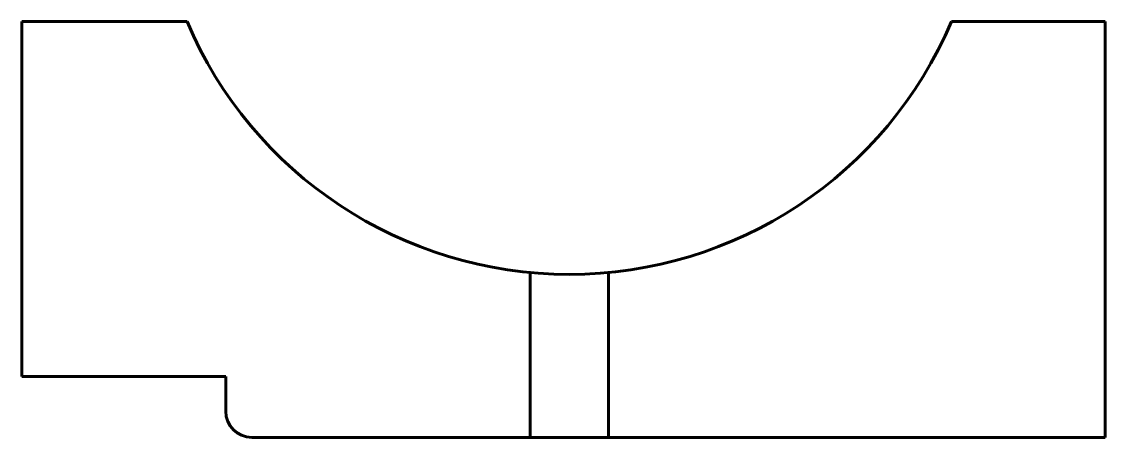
# Model space of a CAD drawing. Header units: millimetres. Extents: x -24.1 to 17.4, y 104.1 to 120.1.
import ezdxf

# ---------------------------------------------------------------- set-up
doc = ezdxf.new("R2010")
doc.units = ezdxf.units.MM
doc.linetypes.add('K5LT_BASIC', pattern=[0])

msp = doc.modelspace()

# ---------------------------------------------------------------- linework, layer by layer
at = {"color": 150, "linetype": 'K5LT_BASIC', "lineweight": 60, "true_color": 0x0080ff}
for p, q in [((-24.087, 120.072), (-24.087, 106.456)), ((-24.087, 120.072), (-17.753, 120.072)), ((-17.753, 120.072), (-17.753, 120.072)), ((11.525, 120.072), (17.419, 120.072)), ((17.419, 120.072), (17.419, 104.127)), ((-4.617, 110.45), (-4.617, 104.127)), ((-1.612, 110.45), (-1.612, 104.127)), ((-24.087, 106.456), (-16.272, 106.456)), ((-16.272, 106.456), (-16.272, 105.127)), ((-15.272, 104.127), (17.419, 104.127))]:
    msp.add_line(p, q, dxfattribs=at)
for centre, radius, start, end in [((-3.114, 126.28), 15.901, 202.9791, 337.0209), ((-15.272, 105.127), 1, 180, 270)]:
    msp.add_arc(centre, radius, start, end, dxfattribs=at)

doc.saveas('drawing.dxf')
